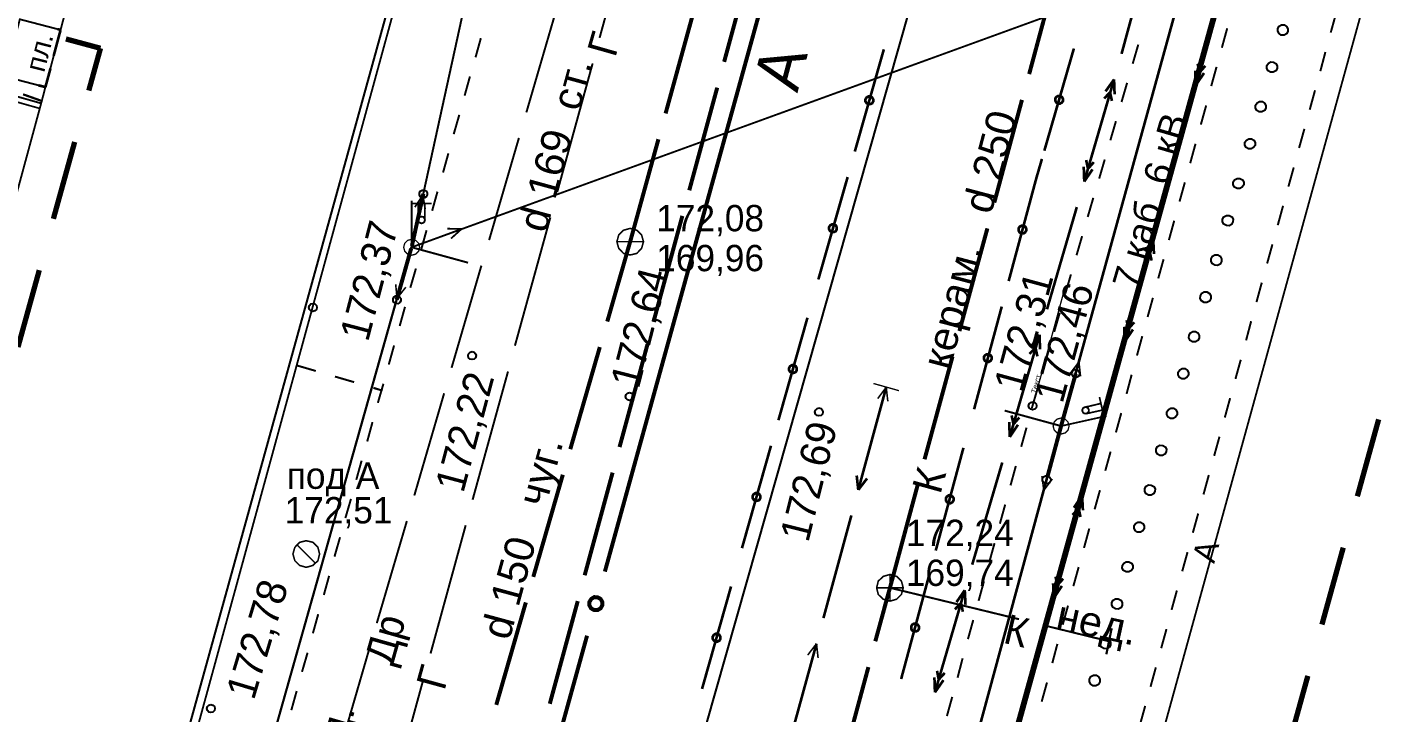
# Model space of a CAD drawing. Extents: x -2634 to -2115, y -2142 to -1393.
# Drawn here: x -2496.2 to -2445.2, y -1790.4 to -1764.6 of the extents above; entities that cross this region are included whole.
import ezdxf

# ---------------------------------------------------------------- set-up
doc = ezdxf.new("R2010")
doc.units = 0
doc.header["$MEASUREMENT"] = 0
for name, color, linetype in [('500_Дополн-Бордюры__п', 7, 'Continuous'), ('500_Дороги-Проезжие_ч', 7, 'Continuous'), ('500_Линии_-Линии_связ', 7, 'Continuous'), ('500_Линии_-ЛЭП_кабель', 7, 'Continuous'), ('500_Линии_-ЛЭП_провод', 7, 'Continuous'), ('500_Линии_-Фонари_час', 7, 'Continuous'), ('500_Линии_-Электрокаб', 7, 'Continuous'), ('500_Объект-Опоры', 7, 'Continuous'), ('500_Растит-Лес_и_лесо', 7, 'Continuous'), ('500_Рельеф-Высотные_о', 7, 'Continuous'), ('500_Строен-Дополнения', 7, 'Continuous'), ('500_Строен-Здания', 7, 'Continuous'), ('500_Строен-Отмостка_з', 7, 'Continuous'), ('500_Трубоп-Водопровод', 7, 'Continuous'), ('500_Трубоп-Газопровод', 7, 'Continuous'), ('500_Трубоп-Канализаци', 7, 'Continuous'), ('500_Трубоп-Смотровые_', 7, 'Continuous'), ('500_Улицы-Улицы_и_их', 7, 'Continuous'), ('Красные_ли-Красные_ли', 7, 'Continuous'), ('Красные_ли-Линии_регу', 7, 'Continuous'), ('Красные_ли-Оси_улиц_к', 7, 'Continuous')]:
    doc.layers.add(name, color=color, linetype=linetype)
doc.styles.add('TARIAL', font='Arial')

msp = doc.modelspace()

# ---------------------------------------------------------------- linework, layer by layer
at = {"layer": '500_Дополн-Бордюры__п', "color": 1, "const_width": 0.075}
for points in [[(-2447.26, -1764.82), (-2447.06, -1764.1)], [(-2451.35, -1765.39), (-2451.15, -1764.66)], [(-2479.19, -1765.03), (-2479.39, -1765.75)], [(-2454.49, -1765.27), (-2454.7, -1765.99)], [(-2447.65, -1766.27), (-2447.46, -1765.55)], [(-2451.75, -1766.83), (-2451.55, -1766.11)], [(-2479.6, -1766.47), (-2479.8, -1767.19)], [(-2454.91, -1766.71), (-2455.12, -1767.43)], [(-2448.05, -1767.72), (-2447.85, -1766.99)], [(-2452.14, -1768.28), (-2451.94, -1767.56)], [(-2480, -1767.91), (-2480.21, -1768.64)], [(-2455.33, -1768.15), (-2455.54, -1768.87)], [(-2448.45, -1769.16), (-2448.25, -1768.44)], [(-2452.54, -1769.73), (-2452.34, -1769)], [(-2480.41, -1769.36), (-2480.61, -1770.08)], [(-2455.75, -1769.59), (-2455.96, -1770.31)], [(-2448.85, -1770.61), (-2448.65, -1769.89)], [(-2452.94, -1771.17), (-2452.74, -1770.45)], [(-2480.82, -1770.8), (-2481.02, -1771.52)], [(-2456.18, -1771.03), (-2456.39, -1771.75)], [(-2449.25, -1772.06), (-2449.05, -1771.33)], [(-2481.23, -1772.25), (-2481.43, -1772.97)], [(-2453.34, -1772.62), (-2453.14, -1771.89)], [(-2456.6, -1772.47), (-2456.81, -1773.19)], [(-2449.65, -1773.5), (-2449.45, -1772.78)], [(-2453.74, -1774.06), (-2453.54, -1773.34)], [(-2481.63, -1773.69), (-2481.84, -1774.41)], [(-2457.02, -1773.91), (-2457.23, -1774.63)], [(-2450.05, -1774.95), (-2449.85, -1774.22)], [(-2454.14, -1775.51), (-2453.94, -1774.79)], [(-2482.04, -1775.13), (-2482.24, -1775.85)], [(-2457.44, -1775.35), (-2457.65, -1776.07)], [(-2450.44, -1776.39), (-2450.25, -1775.67)], [(-2454.54, -1776.96), (-2454.34, -1776.23)], [(-2482.45, -1776.58), (-2482.65, -1777.3)], [(-2457.86, -1776.79), (-2458.07, -1777.5)], [(-2486.11, -1777.33), (-2485.39, -1777.54)], [(-2450.84, -1777.84), (-2450.64, -1777.12)], [(-2484.67, -1777.75), (-2483.95, -1777.96)], [(-2454.93, -1778.4), (-2454.74, -1777.68)], [(-2483.23, -1778.17), (-2482.88, -1778.28)], [(-2482.88, -1778.28), (-2483.22, -1778.18)], [(-2482.85, -1778.02), (-2483.06, -1778.74)], [(-2458.28, -1778.22), (-2458.45, -1778.8)], [(-2458.45, -1778.8), (-2458.49, -1778.94)], [(-2451.24, -1779.29), (-2451.04, -1778.56)], [(-2483.26, -1779.46), (-2483.46, -1780.19)], [(-2455.33, -1779.85), (-2455.13, -1779.12)], [(-2458.69, -1779.67), (-2458.89, -1780.39)], [(-2451.64, -1780.73), (-2451.44, -1780.01)], [(-2483.67, -1780.91), (-2483.87, -1781.63)], [(-2455.73, -1781.29), (-2455.53, -1780.57)], [(-2459.09, -1781.11), (-2459.29, -1781.84)], [(-2452.04, -1782.18), (-2451.84, -1781.45)], [(-2484.07, -1782.35), (-2484.28, -1783.07)], [(-2456.13, -1782.74), (-2455.93, -1782.02)], [(-2459.49, -1782.56), (-2459.69, -1783.28)], [(-2452.44, -1783.62), (-2452.24, -1782.9)], [(-2456.53, -1784.19), (-2456.33, -1783.46)], [(-2484.48, -1783.79), (-2484.69, -1784.52)], [(-2459.89, -1784.01), (-2460.09, -1784.73)], [(-2452.84, -1785.07), (-2452.64, -1784.35)], [(-2456.93, -1785.63), (-2456.73, -1784.91)], [(-2484.89, -1785.24), (-2485.09, -1785.96)], [(-2460.29, -1785.45), (-2460.49, -1786.18)], [(-2453.24, -1786.52), (-2453.04, -1785.79)], [(-2457.33, -1787.08), (-2457.13, -1786.36)], [(-2485.3, -1786.68), (-2485.5, -1787.4)], [(-2460.69, -1786.9), (-2460.89, -1787.62)], [(-2453.63, -1787.96), (-2453.43, -1787.24)], [(-2485.7, -1788.13), (-2485.91, -1788.85)], [(-2457.72, -1788.52), (-2457.53, -1787.8)], [(-2461.09, -1788.34), (-2461.28, -1789.07)], [(-2454.03, -1789.41), (-2453.83, -1788.68)], [(-2486.11, -1789.57), (-2486.31, -1790.29)], [(-2458.12, -1789.97), (-2457.92, -1789.25)], [(-2461.48, -1789.79), (-2461.68, -1790.51)], [(-2454.43, -1790.85), (-2454.23, -1790.13)]]:
    msp.add_lwpolyline(points, dxfattribs=at)
at = {"layer": '500_Линии_-Линии_связ', "color": 6}
for points in [[(-2474.22, -1738.23), (-2481.79, -1772.89)], [(-2447.25, -1742.82), (-2457.39, -1779.61)], [(-2491.21, -1806.26), (-2481.79, -1772.89)], [(-2457.39, -1779.61), (-2466.45, -1813.03)]]:
    msp.add_lwpolyline(points, dxfattribs=at)
at = {"layer": '500_Линии_-Линии_связ', "color": 0}
for points, const_width in [([(-2464.05, -1765.45), (-2465.14, -1769.29)], 0.1), ([(-2456.91, -1765.42), (-2458.02, -1769.26)], 0.1), ([(-2458.32, -1770.29), (-2458.11, -1769.57)], 0.1), ([(-2465.41, -1770.25), (-2466.51, -1774.1)], 0.1), ([(-2458.32, -1770.29), (-2459.36, -1774.16)], 0.1), ([(-2481.78, -1772.84), (-2481.35, -1770.88)], 0.15), ([(-2481.81, -1772.94), (-2482.35, -1774.86)], 0.15), ([(-2459.62, -1775.12), (-2460.66, -1778.98)], 0.1), ([(-2466.92, -1775.54), (-2468.01, -1779.39)], 0.1), ([(-2457.38, -1779.57), (-2456.84, -1777.64)], 0.15), ([(-2457.39, -1779.61), (-2457.91, -1781.54)], 0.15), ([(-2468.29, -1780.35), (-2469.38, -1784.2)], 0.1), ([(-2461.06, -1780.43), (-2462.1, -1784.29)], 0.1), ([(-2462.36, -1785.26), (-2463.4, -1789.12)], 0.1), ([(-2469.79, -1785.64), (-2470.88, -1789.49)], 0.1)]:
    msp.add_lwpolyline(points, dxfattribs=dict(at, const_width=const_width))
at = {"layer": '500_Линии_-Линии_связ', "color": 0, "const_width": 0.1}
for points in [[(-2464.45, -1767.41), (-2464.49, -1767.48), (-2464.56, -1767.51), (-2464.64, -1767.51), (-2464.7, -1767.47), (-2464.74, -1767.41), (-2464.74, -1767.33), (-2464.7, -1767.26), (-2464.63, -1767.22), (-2464.55, -1767.22), (-2464.49, -1767.26), (-2464.45, -1767.33)], [(-2457.32, -1767.39), (-2457.36, -1767.45), (-2457.43, -1767.49), (-2457.51, -1767.49), (-2457.57, -1767.45), (-2457.61, -1767.38), (-2457.61, -1767.3), (-2457.57, -1767.24), (-2457.5, -1767.2), (-2457.42, -1767.2), (-2457.36, -1767.24), (-2457.32, -1767.31)], [(-2465.82, -1772.22), (-2465.86, -1772.29), (-2465.93, -1772.32), (-2466, -1772.32), (-2466.07, -1772.28), (-2466.11, -1772.21), (-2466.11, -1772.14), (-2466.07, -1772.07), (-2466, -1772.03), (-2465.92, -1772.03), (-2465.85, -1772.07), (-2465.82, -1772.14)], [(-2458.7, -1772.26), (-2458.74, -1772.33), (-2458.8, -1772.37), (-2458.88, -1772.37), (-2458.95, -1772.33), (-2458.99, -1772.26), (-2458.99, -1772.19), (-2458.95, -1772.12), (-2458.88, -1772.08), (-2458.8, -1772.08), (-2458.73, -1772.12), (-2458.7, -1772.19)], [(-2460, -1777.09), (-2460.04, -1777.16), (-2460.11, -1777.2), (-2460.18, -1777.2), (-2460.25, -1777.16), (-2460.29, -1777.09), (-2460.29, -1777.01), (-2460.25, -1776.95), (-2460.18, -1776.91), (-2460.1, -1776.91), (-2460.04, -1776.95), (-2460, -1777.01)], [(-2467.32, -1777.51), (-2467.36, -1777.58), (-2467.43, -1777.61), (-2467.51, -1777.61), (-2467.57, -1777.57), (-2467.61, -1777.51), (-2467.61, -1777.43), (-2467.57, -1777.36), (-2467.5, -1777.32), (-2467.42, -1777.32), (-2467.36, -1777.36), (-2467.32, -1777.43)], [(-2468.69, -1782.32), (-2468.73, -1782.39), (-2468.8, -1782.42), (-2468.87, -1782.42), (-2468.94, -1782.38), (-2468.98, -1782.31), (-2468.98, -1782.24), (-2468.94, -1782.17), (-2468.87, -1782.13), (-2468.79, -1782.13), (-2468.73, -1782.17), (-2468.69, -1782.24)], [(-2461.43, -1782.4), (-2461.47, -1782.47), (-2461.54, -1782.51), (-2461.62, -1782.51), (-2461.68, -1782.47), (-2461.72, -1782.4), (-2461.72, -1782.32), (-2461.68, -1782.26), (-2461.62, -1782.22), (-2461.54, -1782.22), (-2461.47, -1782.26), (-2461.43, -1782.32)], [(-2462.73, -1787.23), (-2462.77, -1787.3), (-2462.84, -1787.33), (-2462.92, -1787.33), (-2462.99, -1787.29), (-2463.02, -1787.23), (-2463.02, -1787.15), (-2462.99, -1787.08), (-2462.92, -1787.04), (-2462.84, -1787.04), (-2462.77, -1787.08), (-2462.73, -1787.15)], [(-2470.19, -1787.61), (-2470.23, -1787.68), (-2470.3, -1787.71), (-2470.38, -1787.71), (-2470.44, -1787.67), (-2470.48, -1787.61), (-2470.48, -1787.53), (-2470.44, -1787.46), (-2470.37, -1787.42), (-2470.3, -1787.42), (-2470.23, -1787.46), (-2470.19, -1787.53)]]:
    msp.add_lwpolyline(points, close=True, dxfattribs=at)
at = {"layer": '500_Линии_-Линии_связ', "color": 0}
for points in [[(-2481.5, -1770.85), (-2481.47, -1770.78), (-2481.4, -1770.74), (-2481.32, -1770.74), (-2481.25, -1770.77), (-2481.21, -1770.84), (-2481.21, -1770.92), (-2481.24, -1770.99), (-2481.31, -1771.03), (-2481.39, -1771.03), (-2481.46, -1771), (-2481.5, -1770.93)], [(-2482.2, -1774.9), (-2482.24, -1774.97), (-2482.31, -1775.01), (-2482.39, -1775), (-2482.46, -1774.97), (-2482.49, -1774.9), (-2482.49, -1774.82), (-2482.45, -1774.75), (-2482.39, -1774.72), (-2482.31, -1774.72), (-2482.24, -1774.76), (-2482.2, -1774.82)], [(-2456.99, -1777.6), (-2456.95, -1777.53), (-2456.88, -1777.49), (-2456.8, -1777.49), (-2456.74, -1777.53), (-2456.7, -1777.6), (-2456.7, -1777.68), (-2456.74, -1777.75), (-2456.81, -1777.78), (-2456.88, -1777.78), (-2456.95, -1777.74), (-2456.99, -1777.68)], [(-2457.78, -1781.67), (-2457.82, -1781.74), (-2457.89, -1781.78), (-2457.97, -1781.77), (-2458.05, -1781.73), (-2458.09, -1781.67), (-2458.09, -1781.59), (-2458.05, -1781.52), (-2457.98, -1781.48), (-2457.9, -1781.48), (-2457.82, -1781.53), (-2457.78, -1781.59)]]:
    msp.add_lwpolyline(points, close=True, dxfattribs=at)
at = {"layer": '500_Линии_-ЛЭП_кабель', "color": 2, "const_width": 0.1}
for points in [[(-2447.25, -1742.82), (-2457.39, -1779.61)], [(-2466.45, -1813.03), (-2457.39, -1779.61)]]:
    msp.add_lwpolyline(points, dxfattribs=at)
at = {"layer": '500_Линии_-ЛЭП_кабель', "color": 0, "const_width": 0.06}
for points in [[(-2457.39, -1779.61), (-2456.72, -1777.2)], [(-2457.05, -1777.63), (-2456.72, -1777.2)], [(-2456.66, -1777.74), (-2456.72, -1777.2)], [(-2457.39, -1779.61), (-2458.04, -1782.03)], [(-2458.11, -1781.49), (-2458.04, -1782.03)], [(-2457.72, -1781.6), (-2458.04, -1782.03)]]:
    msp.add_lwpolyline(points, dxfattribs=at)
at = {"layer": '500_Линии_-ЛЭП_провод', "color": 253, "const_width": 0.07}
for points in [[(-2481.79, -1772.89), (-2474.22, -1738.23)], [(-2481.79, -1772.89), (-2444.84, -1759.45)], [(-2491.21, -1806.26), (-2481.79, -1772.89)]]:
    msp.add_lwpolyline(points, dxfattribs=at)
at = {"layer": '500_Линии_-ЛЭП_провод', "color": 0}
for points, const_width in [([(-2481.79, -1772.89), (-2481.37, -1770.93)], 0.065), ([(-2481.67, -1771.38), (-2481.37, -1770.93)], 0.065), ([(-2481.28, -1771.46), (-2481.37, -1770.93)], 0.065), ([(-2481.79, -1772.89), (-2479.91, -1772.2)], 0.065), ([(-2480.45, -1772.19), (-2479.91, -1772.2)], 0.065), ([(-2480.31, -1772.56), (-2479.91, -1772.2)], 0.065), ([(-2481.79, -1772.89), (-2482.34, -1774.81)], 0.06), ([(-2482.39, -1774.28), (-2482.34, -1774.81)], 0.06), ([(-2482.01, -1774.39), (-2482.34, -1774.81)], 0.06)]:
    msp.add_lwpolyline(points, dxfattribs=dict(at, const_width=const_width))
at = {"layer": '500_Линии_-Фонари_час', "color": 0, "const_width": 0.065}
for points in [[(-2481.79, -1772.89), (-2481.79, -1771.14)], [(-2481.04, -1771.24), (-2481.79, -1771.24)], [(-2481.54, -1771.89), (-2481.54, -1771.24)], [(-2481.29, -1771.89), (-2481.29, -1771.24)], [(-2481.54, -1771.86), (-2481.54, -1771.74)], [(-2481.29, -1771.86), (-2481.29, -1771.74)], [(-2481.29, -1771.86), (-2481.29, -1771.74)], [(-2481.54, -1771.84), (-2481.54, -1771.84)], [(-2456.52, -1778.91), (-2455.89, -1778.76)], [(-2456.5, -1778.9), (-2456.38, -1778.87)], [(-2456.5, -1778.9), (-2456.38, -1778.87)], [(-2455.95, -1778.52), (-2455.78, -1779.25)], [(-2457.39, -1779.61), (-2455.68, -1779.23)], [(-2456.47, -1779.15), (-2455.84, -1779.01)], [(-2456.44, -1779.14), (-2456.32, -1779.12)], [(-2456.42, -1779.14), (-2456.42, -1779.14)]]:
    msp.add_lwpolyline(points, dxfattribs=at)
at = {"layer": '500_Линии_-Фонари_час', "color": 0, "const_width": 0.07}
for points in [[(-2481.54, -1771.86), (-2481.53, -1771.8), (-2481.48, -1771.75), (-2481.42, -1771.74), (-2481.35, -1771.75), (-2481.31, -1771.8), (-2481.29, -1771.86), (-2481.31, -1771.93), (-2481.35, -1771.97), (-2481.42, -1771.99), (-2481.48, -1771.97), (-2481.53, -1771.93)], [(-2456.5, -1778.9), (-2456.44, -1778.9), (-2456.38, -1778.94), (-2456.35, -1778.99), (-2456.35, -1779.06), (-2456.39, -1779.11), (-2456.44, -1779.14), (-2456.51, -1779.14), (-2456.56, -1779.11), (-2456.59, -1779.05), (-2456.59, -1778.99), (-2456.56, -1778.93)]]:
    msp.add_lwpolyline(points, close=True, dxfattribs=at)
at = {"layer": '500_Линии_-Электрокаб', "color": 12, "const_width": 0.1}
for points in [[(-2454.07, -1761.76), (-2455.1, -1765.55)], [(-2452.33, -1766.8), (-2451.26, -1762.95)], [(-2455.1, -1765.55), (-2455.12, -1765.62)], [(-2452.19, -1766.31), (-2452.26, -1765.99)], [(-2452.19, -1766.32), (-2451.97, -1766.07)], [(-2455.4, -1766.58), (-2456.52, -1770.42)], [(-2455.4, -1766.58), (-2455.72, -1767.03)], [(-2455.4, -1766.58), (-2455.38, -1767.14)], [(-2452.33, -1766.8), (-2452.35, -1766.25)], [(-2452.33, -1766.8), (-2452.02, -1766.34)], [(-2455.55, -1767.06), (-2455.77, -1767.3)], [(-2455.55, -1767.07), (-2455.48, -1767.39)], [(-2453.66, -1771.62), (-2452.59, -1767.77)], [(-2456.45, -1769.61), (-2456.38, -1769.94)], [(-2456.16, -1769.69), (-2456.38, -1769.94)], [(-2456.54, -1769.86), (-2456.52, -1770.42)], [(-2456.21, -1769.96), (-2456.52, -1770.42)], [(-2456.8, -1771.38), (-2457.92, -1775.22)], [(-2455, -1776.44), (-2453.93, -1772.58)], [(-2454.24, -1773.04), (-2453.93, -1772.58)], [(-2453.9, -1773.14), (-2453.93, -1772.58)], [(-2454.29, -1773.31), (-2454.06, -1773.07)], [(-2453.99, -1773.39), (-2454.06, -1773.07)], [(-2455, -1776.44), (-2455.02, -1775.88)], [(-2454.86, -1775.95), (-2454.93, -1775.63)], [(-2454.86, -1775.95), (-2454.64, -1775.71)], [(-2458.2, -1776.18), (-2459.32, -1780.02)], [(-2458.21, -1776.18), (-2458.52, -1776.63)], [(-2458.2, -1776.18), (-2458.18, -1776.73)], [(-2455, -1776.44), (-2454.69, -1775.98)], [(-2458.35, -1776.66), (-2458.58, -1776.9)], [(-2458.35, -1776.67), (-2458.28, -1776.99)], [(-2456.33, -1781.26), (-2455.26, -1777.4)], [(-2459.34, -1779.46), (-2459.32, -1780.02)], [(-2459.25, -1779.21), (-2459.18, -1779.54)], [(-2458.96, -1779.29), (-2459.18, -1779.54)], [(-2459.01, -1779.56), (-2459.32, -1780.02)], [(-2459.6, -1780.98), (-2460.73, -1784.82)], [(-2457.67, -1786.08), (-2456.6, -1782.22)], [(-2456.91, -1782.68), (-2456.6, -1782.22)], [(-2456.57, -1782.78), (-2456.6, -1782.22)], [(-2456.96, -1782.95), (-2456.73, -1782.7)], [(-2456.66, -1783.03), (-2456.73, -1782.7)], [(-2457.67, -1786.08), (-2457.69, -1785.52)], [(-2457.53, -1785.59), (-2457.6, -1785.27)], [(-2457.53, -1785.59), (-2457.31, -1785.35)], [(-2461.01, -1785.78), (-2462.13, -1789.62)], [(-2461.01, -1785.78), (-2461.32, -1786.23)], [(-2461.01, -1785.78), (-2460.98, -1786.33)], [(-2457.67, -1786.08), (-2457.36, -1785.62)], [(-2461.15, -1786.26), (-2461.38, -1786.5)], [(-2461.15, -1786.27), (-2461.08, -1786.59)], [(-2459, -1790.9), (-2457.93, -1787.04)], [(-2462.15, -1789.06), (-2462.13, -1789.62)], [(-2461.81, -1789.16), (-2462.13, -1789.62)], [(-2462.05, -1788.81), (-2461.99, -1789.14)], [(-2461.76, -1788.89), (-2461.99, -1789.14)]]:
    msp.add_lwpolyline(points, dxfattribs=at)
at = {"layer": '500_Линии_-Электрокаб', "color": 1}
for points, const_width in [([(-2463.96, -1778.15), (-2465.01, -1782.01)], 0.1), ([(-2463.96, -1778.15), (-2464.28, -1778.58)], 0.06), ([(-2463.96, -1778.15), (-2463.9, -1778.68)], 0.06), ([(-2465.07, -1781.47), (-2465.01, -1782.01)], 0.1), ([(-2464.68, -1781.58), (-2465.01, -1782.01)], 0.1), ([(-2465.27, -1782.97), (-2466.32, -1786.83)], 0.1), ([(-2466.58, -1787.79), (-2467.64, -1791.65)], 0.1), ([(-2466.58, -1787.79), (-2466.91, -1788.22)], 0.06), ([(-2466.58, -1787.79), (-2466.52, -1788.33)], 0.06)]:
    msp.add_lwpolyline(points, dxfattribs=dict(at, const_width=const_width))
at = {"layer": '500_Линии_-Электрокаб', "color": 0, "const_width": 0.05}
msp.add_lwpolyline([(-2464.44, -1778.01), (-2463.48, -1778.28)], dxfattribs=at)
at = {"layer": '500_Объект-Опоры', "color": 1, "const_width": 0.05}
for points in [[(-2481.79, -1772.59), (-2481.64, -1772.63), (-2481.53, -1772.74), (-2481.49, -1772.89), (-2481.53, -1773.04), (-2481.64, -1773.15), (-2481.79, -1773.19), (-2481.94, -1773.15), (-2482.05, -1773.04), (-2482.09, -1772.89), (-2482.05, -1772.74), (-2481.94, -1772.63)], [(-2457.39, -1779.31), (-2457.24, -1779.35), (-2457.13, -1779.46), (-2457.09, -1779.61), (-2457.13, -1779.76), (-2457.24, -1779.87), (-2457.39, -1779.91), (-2457.54, -1779.87), (-2457.65, -1779.76), (-2457.69, -1779.61), (-2457.65, -1779.46), (-2457.54, -1779.35)]]:
    msp.add_lwpolyline(points, close=True, dxfattribs=at)
at = {"layer": '500_Объект-Опоры', "color": 0, "const_width": 0.075}
for points in [[(-2481.79, -1772.89), (-2479.67, -1773.47)], [(-2457.39, -1779.61), (-2459.51, -1779.03)]]:
    msp.add_lwpolyline(points, dxfattribs=at)
at = {"layer": '500_Растит-Лес_и_лесо', "color": 0}
for points in [[(-2448.87, -1764.78), (-2448.92, -1764.87), (-2449.01, -1764.92), (-2449.12, -1764.92), (-2449.2, -1764.86), (-2449.25, -1764.77), (-2449.25, -1764.67), (-2449.2, -1764.58), (-2449.11, -1764.53), (-2449.01, -1764.53), (-2448.92, -1764.59), (-2448.87, -1764.68)], [(-2449.27, -1766.17), (-2449.32, -1766.26), (-2449.42, -1766.31), (-2449.52, -1766.31), (-2449.61, -1766.26), (-2449.66, -1766.17), (-2449.66, -1766.06), (-2449.6, -1765.97), (-2449.51, -1765.92), (-2449.41, -1765.93), (-2449.32, -1765.98), (-2449.27, -1766.07)], [(-2449.7, -1767.66), (-2449.75, -1767.75), (-2449.85, -1767.8), (-2449.95, -1767.8), (-2450.04, -1767.75), (-2450.09, -1767.66), (-2450.09, -1767.55), (-2450.03, -1767.46), (-2449.94, -1767.41), (-2449.84, -1767.41), (-2449.75, -1767.47), (-2449.7, -1767.56)], [(-2450.1, -1769.06), (-2450.16, -1769.14), (-2450.25, -1769.19), (-2450.35, -1769.19), (-2450.44, -1769.14), (-2450.49, -1769.05), (-2450.49, -1768.94), (-2450.43, -1768.86), (-2450.34, -1768.81), (-2450.24, -1768.81), (-2450.15, -1768.86), (-2450.1, -1768.95)], [(-2450.53, -1770.54), (-2450.59, -1770.63), (-2450.68, -1770.68), (-2450.78, -1770.68), (-2450.87, -1770.63), (-2450.92, -1770.54), (-2450.92, -1770.43), (-2450.87, -1770.35), (-2450.77, -1770.3), (-2450.67, -1770.3), (-2450.58, -1770.35), (-2450.53, -1770.44)], [(-2450.94, -1771.94), (-2450.99, -1772.03), (-2451.08, -1772.08), (-2451.18, -1772.07), (-2451.27, -1772.02), (-2451.32, -1771.93), (-2451.32, -1771.83), (-2451.27, -1771.74), (-2451.18, -1771.69), (-2451.07, -1771.69), (-2450.98, -1771.74), (-2450.93, -1771.83)], [(-2451.37, -1773.43), (-2451.42, -1773.52), (-2451.51, -1773.57), (-2451.61, -1773.56), (-2451.7, -1773.51), (-2451.75, -1773.42), (-2451.75, -1773.32), (-2451.7, -1773.23), (-2451.61, -1773.18), (-2451.5, -1773.18), (-2451.42, -1773.23), (-2451.37, -1773.32)], [(-2451.77, -1774.82), (-2451.82, -1774.91), (-2451.91, -1774.96), (-2452.02, -1774.96), (-2452.11, -1774.9), (-2452.16, -1774.81), (-2452.15, -1774.71), (-2452.1, -1774.62), (-2452.01, -1774.57), (-2451.91, -1774.57), (-2451.82, -1774.63), (-2451.77, -1774.72)], [(-2452.2, -1776.31), (-2452.25, -1776.4), (-2452.34, -1776.45), (-2452.45, -1776.45), (-2452.54, -1776.39), (-2452.59, -1776.3), (-2452.58, -1776.2), (-2452.53, -1776.11), (-2452.44, -1776.06), (-2452.34, -1776.06), (-2452.25, -1776.11), (-2452.2, -1776.21)], [(-2452.6, -1777.7), (-2452.66, -1777.79), (-2452.75, -1777.84), (-2452.85, -1777.84), (-2452.94, -1777.78), (-2452.99, -1777.69), (-2452.99, -1777.59), (-2452.93, -1777.5), (-2452.84, -1777.45), (-2452.74, -1777.45), (-2452.65, -1777.51), (-2452.6, -1777.6)], [(-2453.03, -1779.19), (-2453.09, -1779.28), (-2453.18, -1779.33), (-2453.28, -1779.33), (-2453.37, -1779.27), (-2453.42, -1779.18), (-2453.42, -1779.08), (-2453.36, -1778.99), (-2453.27, -1778.94), (-2453.17, -1778.94), (-2453.08, -1779), (-2453.03, -1779.09)], [(-2453.44, -1780.58), (-2453.49, -1780.67), (-2453.58, -1780.72), (-2453.68, -1780.72), (-2453.77, -1780.67), (-2453.82, -1780.58), (-2453.82, -1780.47), (-2453.77, -1780.38), (-2453.68, -1780.33), (-2453.57, -1780.34), (-2453.48, -1780.39), (-2453.43, -1780.48)], [(-2453.87, -1782.07), (-2453.92, -1782.16), (-2454.01, -1782.21), (-2454.11, -1782.21), (-2454.2, -1782.16), (-2454.25, -1782.07), (-2454.25, -1781.96), (-2454.2, -1781.87), (-2454.11, -1781.82), (-2454, -1781.83), (-2453.91, -1781.88), (-2453.86, -1781.97)], [(-2454.27, -1783.47), (-2454.32, -1783.55), (-2454.41, -1783.6), (-2454.52, -1783.6), (-2454.6, -1783.55), (-2454.65, -1783.46), (-2454.65, -1783.35), (-2454.6, -1783.27), (-2454.51, -1783.22), (-2454.41, -1783.22), (-2454.32, -1783.27), (-2454.27, -1783.36)], [(-2454.7, -1784.96), (-2454.75, -1785.04), (-2454.84, -1785.09), (-2454.95, -1785.09), (-2455.04, -1785.04), (-2455.09, -1784.95), (-2455.08, -1784.84), (-2455.03, -1784.76), (-2454.94, -1784.71), (-2454.84, -1784.71), (-2454.75, -1784.76), (-2454.7, -1784.85)], [(-2455.1, -1786.35), (-2455.15, -1786.44), (-2455.25, -1786.49), (-2455.35, -1786.48), (-2455.44, -1786.43), (-2455.49, -1786.34), (-2455.49, -1786.24), (-2455.43, -1786.15), (-2455.34, -1786.1), (-2455.24, -1786.1), (-2455.15, -1786.15), (-2455.1, -1786.24)], [(-2455.53, -1787.84), (-2455.59, -1787.93), (-2455.68, -1787.98), (-2455.78, -1787.97), (-2455.87, -1787.92), (-2455.92, -1787.83), (-2455.92, -1787.73), (-2455.86, -1787.64), (-2455.77, -1787.59), (-2455.67, -1787.59), (-2455.58, -1787.64), (-2455.53, -1787.73)], [(-2455.93, -1789.23), (-2455.99, -1789.32), (-2456.08, -1789.37), (-2456.18, -1789.37), (-2456.27, -1789.31), (-2456.32, -1789.22), (-2456.32, -1789.12), (-2456.27, -1789.03), (-2456.17, -1788.98), (-2456.07, -1788.98), (-2455.98, -1789.04), (-2455.93, -1789.13)]]:
    msp.add_lwpolyline(points, close=True, dxfattribs=at)
at = {"layer": '500_Рельеф-Высотные_о', "color": 0, "const_width": 0.05}
msp.add_lwpolyline([(-2458.33, -1778.4), (-2457.23, -1774.35)], dxfattribs=at)
at = {"layer": '500_Рельеф-Высотные_о', "color": 0}
for points in [[(-2485.5, -1775), (-2485.43, -1775.02), (-2485.37, -1775.08), (-2485.35, -1775.15), (-2485.37, -1775.23), (-2485.43, -1775.28), (-2485.5, -1775.3), (-2485.58, -1775.28), (-2485.63, -1775.23), (-2485.65, -1775.15), (-2485.63, -1775.08), (-2485.58, -1775.02)], [(-2479.52, -1776.81), (-2479.44, -1776.83), (-2479.39, -1776.89), (-2479.37, -1776.96), (-2479.39, -1777.04), (-2479.44, -1777.09), (-2479.52, -1777.11), (-2479.59, -1777.09), (-2479.65, -1777.04), (-2479.67, -1776.96), (-2479.65, -1776.89), (-2479.59, -1776.83)], [(-2473.6, -1778.35), (-2473.53, -1778.37), (-2473.47, -1778.42), (-2473.45, -1778.5), (-2473.47, -1778.57), (-2473.53, -1778.63), (-2473.6, -1778.65), (-2473.68, -1778.63), (-2473.73, -1778.57), (-2473.75, -1778.5), (-2473.73, -1778.42), (-2473.68, -1778.37)], [(-2458.46, -1778.7), (-2458.38, -1778.72), (-2458.33, -1778.77), (-2458.31, -1778.85), (-2458.33, -1778.92), (-2458.38, -1778.98), (-2458.46, -1779), (-2458.53, -1778.98), (-2458.59, -1778.92), (-2458.61, -1778.85), (-2458.59, -1778.77), (-2458.53, -1778.72)], [(-2466.49, -1778.93), (-2466.41, -1778.95), (-2466.36, -1779.01), (-2466.34, -1779.08), (-2466.36, -1779.16), (-2466.41, -1779.21), (-2466.49, -1779.23), (-2466.56, -1779.21), (-2466.62, -1779.16), (-2466.64, -1779.08), (-2466.62, -1779.01), (-2466.56, -1778.95)], [(-2489.33, -1790.08), (-2489.26, -1790.1), (-2489.2, -1790.15), (-2489.18, -1790.23), (-2489.2, -1790.3), (-2489.26, -1790.36), (-2489.33, -1790.38), (-2489.41, -1790.36), (-2489.46, -1790.3), (-2489.48, -1790.23), (-2489.46, -1790.15), (-2489.41, -1790.1)]]:
    msp.add_lwpolyline(points, close=True, dxfattribs=at)
at = {"layer": '500_Строен-Дополнения', "color": 0, "const_width": 0.07}
for points in [[(-2495.55, -1766.87), (-2494.98, -1764.72), (-2496.51, -1764.32), (-2497.08, -1766.47)], [(-2495.71, -1767.48), (-2496.83, -1771.61), (-2498.24, -1771.2), (-2497.12, -1767.08)]]:
    msp.add_lwpolyline(points, close=True, dxfattribs=at)
at = {"layer": '500_Строен-Дополнения', "color": 0}
for points, const_width in [([(-2494.98, -1764.72), (-2495.24, -1765.69)], 0.1), ([(-2495.09, -1764.69), (-2494.98, -1764.72)], 0.1), ([(-2495.36, -1766.17), (-2495.55, -1766.87)], 0.1), ([(-2495.55, -1766.87), (-2495.82, -1766.8)], 0.1), ([(-2495.77, -1767.67), (-2497.18, -1767.27)], 0.065)]:
    msp.add_lwpolyline(points, dxfattribs=dict(at, const_width=const_width))
at = {"layer": '500_Строен-Здания', "color": 0, "const_width": 0.07}
for points in [[(-2497, -1816.8), (-2495.91, -1812.84), (-2495.52, -1811.42), (-2494.96, -1809.35), (-2494.6, -1808.06), (-2494.14, -1806.35), (-2493.75, -1804.92), (-2493.1, -1802.56), (-2492.75, -1801.3), (-2492.67, -1801), (-2492.2, -1801.11), (-2491.07, -1797.36), (-2491.54, -1797.18), (-2491.43, -1796.78), (-2491.04, -1795.34), (-2486.11, -1777.33), (-2480.99, -1758.62), (-2492.47, -1755.17), (-2494.98, -1764.72), (-2495.55, -1766.87), (-2495.71, -1767.48), (-2496.83, -1771.61)], [(-2414.59, -1764.51), (-2420, -1762.98), (-2420.36, -1762.88), (-2443.94, -1756.2), (-2468.31, -1844.6)]]:
    msp.add_lwpolyline(points, dxfattribs=at)
at = {"layer": '500_Трубоп-Водопровод', "color": 94, "const_width": 0.15}
for points in [[(-2470.05, -1765.92), (-2469, -1762.06)], [(-2472.25, -1767.86), (-2471.19, -1764.01)], [(-2471.36, -1770.75), (-2470.31, -1766.89)], [(-2473.58, -1772.68), (-2472.52, -1768.83)], [(-2472.67, -1775.57), (-2471.62, -1771.71)], [(-2474.44, -1775.68), (-2473.58, -1772.68)], [(-2473.58, -1772.68), (-2473.68, -1773.02)], [(-2475.83, -1780.48), (-2474.72, -1776.64)], [(-2473.98, -1780.4), (-2472.93, -1776.54)], [(-2477.22, -1785.28), (-2476.11, -1781.44)], [(-2475.29, -1785.22), (-2474.24, -1781.36)], [(-2478.61, -1790.09), (-2477.5, -1786.24)], [(-2476.6, -1790.05), (-2475.55, -1786.19)]]:
    msp.add_lwpolyline(points, dxfattribs=at)
at = {"layer": '500_Трубоп-Газопровод', "color": 5, "const_width": 0.075}
for points in [[(-2474.73, -1765.02), (-2473.4, -1760.2)], [(-2476.32, -1770.81), (-2474.99, -1765.98)], [(-2477.91, -1776.59), (-2476.58, -1771.77)], [(-2479.5, -1782.38), (-2478.17, -1777.56)], [(-2481.08, -1788.16), (-2479.76, -1783.34)], [(-2482.67, -1793.95), (-2481.35, -1789.13)]]:
    msp.add_lwpolyline(points, dxfattribs=at)
at = {"layer": '500_Трубоп-Канализаци', "color": 34}
for points, const_width in [([(-2458.59, -1766.38), (-2457.55, -1762.52)], 0.15), ([(-2495.69, -1767.39), (-2496.39, -1767.14)], 0.085), ([(-2495.76, -1767.36), (-2495.69, -1767.39)], 0.085), ([(-2459.9, -1771.21), (-2458.86, -1767.35)], 0.15), ([(-2461.21, -1776.04), (-2460.16, -1772.18)], 0.15), ([(-2462.52, -1780.86), (-2461.47, -1777)], 0.15), ([(-2463.82, -1785.69), (-2462.78, -1781.83)], 0.15), ([(-2464.37, -1787.7), (-2463.82, -1785.69)], 0.15), ([(-2463.82, -1785.69), (-2458.97, -1786.87)], 0.075), ([(-2458, -1787.11), (-2455.59, -1787.7)], 0.075), ([(-2465.67, -1792.53), (-2464.63, -1788.67)], 0.15)]:
    msp.add_lwpolyline(points, dxfattribs=dict(at, const_width=const_width))
at = {"layer": '500_Трубоп-Канализаци', "color": 32}
for points, const_width in [([(-2477.48, -1767.82), (-2476.36, -1763.98)], 0.075), ([(-2478.88, -1772.62), (-2477.76, -1768.78)], 0.075), ([(-2480.29, -1777.42), (-2479.17, -1773.58)], 0.075), ([(-2481.69, -1782.22), (-2480.57, -1778.38)], 0.075), ([(-2483.1, -1787.02), (-2481.97, -1783.18)], 0.075), ([(-2463.82, -1785.69), (-2464.02, -1786.41)], 0.15), ([(-2455.59, -1787.7), (-2456.32, -1787.52)], 0.075), ([(-2484.26, -1791.01), (-2483.38, -1787.98)], 0.075)]:
    msp.add_lwpolyline(points, dxfattribs=dict(at, const_width=const_width))
at = {"layer": '500_Трубоп-Канализаци', "color": 0, "const_width": 0.085}
msp.add_lwpolyline([(-2455.69, -1788.19), (-2455.49, -1787.21)], dxfattribs=at)
at = {"layer": '500_Трубоп-Смотровые_', "color": 0, "const_width": 0.06}
for points in [[(-2473.58, -1772.18), (-2473.33, -1772.25), (-2473.15, -1772.43), (-2473.08, -1772.68), (-2473.15, -1772.93), (-2473.33, -1773.12), (-2473.58, -1773.18), (-2473.83, -1773.12), (-2474.01, -1772.93), (-2474.08, -1772.68), (-2474.01, -1772.43), (-2473.83, -1772.25)], [(-2485.75, -1783.92), (-2485.5, -1783.98), (-2485.31, -1784.17), (-2485.25, -1784.42), (-2485.31, -1784.67), (-2485.5, -1784.85), (-2485.75, -1784.92), (-2486, -1784.85), (-2486.18, -1784.67), (-2486.25, -1784.42), (-2486.18, -1784.17), (-2486, -1783.98)], [(-2463.82, -1785.19), (-2463.57, -1785.26), (-2463.39, -1785.44), (-2463.32, -1785.69), (-2463.39, -1785.94), (-2463.57, -1786.12), (-2463.82, -1786.19), (-2464.07, -1786.12), (-2464.26, -1785.94), (-2464.32, -1785.69), (-2464.26, -1785.44), (-2464.07, -1785.26)]]:
    msp.add_lwpolyline(points, close=True, dxfattribs=at)
at = {"layer": '500_Трубоп-Смотровые_', "color": 0, "const_width": 0.055}
for points in [[(-2474.08, -1772.68), (-2473.08, -1772.68)], [(-2486.1, -1784.07), (-2485.4, -1784.77)], [(-2463.82, -1786.19), (-2463.82, -1785.19)], [(-2464.32, -1785.69), (-2463.32, -1785.69)]]:
    msp.add_lwpolyline(points, dxfattribs=at)
at = {"layer": '500_Улицы-Улицы_и_их', "color": 255}
msp.add_lwpolyline([(-2542.96, -2044.94), (-2436.73, -1671.22)], dxfattribs=at)
at = {"layer": 'Красные_ли-Красные_ли', "color": 12}
msp.add_line((-2481.16, -1758.39), (-2544.28, -1986.61), dxfattribs=at)
at = {"layer": 'Красные_ли-Красные_ли', "color": 12, "const_width": 0.22}
msp.add_lwpolyline([(-2284.3, -1701.86), (-2245.52, -1663.72), (-2237.3, -1633.7), (-2402.37, -1586.05), (-2505.18, -1957.78), (-2366.43, -1997.8)], close=True, dxfattribs=at)
at = {"layer": 'Красные_ли-Линии_регу', "color": 0, "const_width": 0.2}
for points in [[(-2493.48, -1765.41), (-2494.78, -1765.06)], [(-2493.92, -1767), (-2493.48, -1765.41)], [(-2495.25, -1771.82), (-2494.45, -1768.93)], [(-2496.58, -1776.64), (-2495.78, -1773.75)], [(-2446.26, -1782.25), (-2445.46, -1779.36)], [(-2447.59, -1787.07), (-2446.79, -1784.18)], [(-2448.92, -1791.89), (-2448.12, -1789)]]:
    msp.add_lwpolyline(points, dxfattribs=at)
at = {"layer": 'Красные_ли-Оси_улиц_к', "color": 12, "const_width": 0.15}
for points in [[(-2474.53, -1785.08), (-2468.54, -1763.4)], [(-2481.2, -1809.18), (-2475.2, -1787.49)]]:
    msp.add_lwpolyline(points, dxfattribs=at)
for points in [[(-2471.54, -1774.24), (-2471.54, -1774.24), (-2471.54, -1774.24), (-2471.54, -1774.24), (-2471.54, -1774.24), (-2471.54, -1774.24), (-2471.54, -1774.24), (-2471.54, -1774.24), (-2471.54, -1774.24), (-2471.54, -1774.24), (-2471.54, -1774.24), (-2471.54, -1774.24)], [(-2475.11, -1786.22), (-2475.04, -1786.11), (-2474.93, -1786.04), (-2474.8, -1786.05), (-2474.69, -1786.11), (-2474.63, -1786.22), (-2474.63, -1786.35), (-2474.69, -1786.46), (-2474.81, -1786.53), (-2474.93, -1786.53), (-2475.05, -1786.46), (-2475.11, -1786.35)]]:
    msp.add_lwpolyline(points, close=True, dxfattribs=at)

# ---------------------------------------------------------------- texts
at = {"layer": '500_Дороги-Проезжие_ч', "color": 0}
msp.add_text('А', height=1.73, rotation=75.07, dxfattribs=at).set_placement((-2467.3, -1767.11))
at = {"layer": '500_Линии_-Электрокаб', "color": 0, "style": 'TARIAL'}
msp.add_text('7 каб  6 кВ', height=0.99, rotation=73.71, dxfattribs=at).set_placement((-2454.53, -1774.53))
at = {"layer": '500_Рельеф-Высотные_о', "color": 214}
for s, rotation, p in [('172,37', 75.35, (-2483.43, -1776.48)), ('172,64', 75.66, (-2473.26, -1778.25)), ('172,31', 74.78, (-2458.86, -1778.39)), ('172,46', 74.78, (-2457.34, -1778.8)), ('172,22', 75.03, (-2479.85, -1782.16)), ('172,69', 75.96, (-2466.89, -1784.02)), ('172,78', 73.27, (-2487.72, -1789.95))]:
    msp.add_text(s, height=1.11, rotation=rotation, dxfattribs=at).set_placement(p)
at = {"layer": '500_Рельеф-Высотные_о', "color": 0, "style": 'TARIAL'}
msp.add_text('Текст', height=0.2, rotation=74.78, dxfattribs=at).set_placement((-2458.33, -1778.4))
at = {"layer": '500_Строен-Дополнения', "color": 0, "style": 'TARIAL'}
msp.add_text('пл. ', height=0.74, rotation=75.65, dxfattribs=at).set_placement((-2495.6, -1766.35))
at = {"layer": '500_Строен-Отмостка_з', "color": 0}
msp.add_text('А', height=0.86, rotation=75.07, dxfattribs=at).set_placement((-2451.64, -1784.8))
at = {"layer": '500_Трубоп-Водопровод', "color": 94, "style": 'TARIAL'}
msp.add_text('d 150   чуг.', height=1.11, rotation=74.78, dxfattribs=at).set_placement((-2478.12, -1787.7))
at = {"layer": '500_Трубоп-Газопровод', "color": 5}
for rotation, p in [(74.17, (-2474.14, -1765.79)), (74.55, (-2480.56, -1789.59))]:
    msp.add_text('Г', height=1.11, rotation=rotation, dxfattribs=at).set_placement(p)
at = {"layer": '500_Трубоп-Газопровод', "color": 5, "style": 'TARIAL'}
msp.add_text('d 169  ст.', height=1.11, rotation=74.66, dxfattribs=at).set_placement((-2476.75, -1772.39))
at = {"layer": '500_Трубоп-Канализаци', "color": 14, "style": 'TARIAL'}
for s, rotation, p in [('керам.   d 250 ', 75.17, (-2461.57, -1777.54)), ('нед.', 347.82, (-2457.64, -1787.22))]:
    msp.add_text(s, height=1.11, rotation=rotation, dxfattribs=at).set_placement(p)
at = {"layer": '500_Трубоп-Канализаци', "color": 14}
for s, rotation, p in [('К', 74.48, (-2461.93, -1782.21)), ('Др', 74.2, (-2482.5, -1788.65)), ('К', 346.7, (-2459.61, -1787.75))]:
    msp.add_text(s, height=1.11, rotation=rotation, dxfattribs=at).set_placement(p)
at = {"layer": '500_Трубоп-Канализаци', "color": 0, "style": 'TARIAL'}
msp.add_text('нед.', height=1.11, rotation=73.69, dxfattribs=at).set_placement((-2484.76, -1793.18))
at = {"layer": '500_Трубоп-Смотровые_', "color": 5}
for s, p in [('172,08', (-2472.6, -1772.29)), ('169,96', (-2472.6, -1773.79)), ('под А', (-2486.48, -1781.97)), ('172,51', (-2486.56, -1783.27)), ('172,24', (-2463.22, -1784.12)), ('169,74', (-2463.22, -1785.62))]:
    msp.add_text(s, height=0.99, dxfattribs=at).set_placement(p)

doc.saveas('drawing.dxf')
